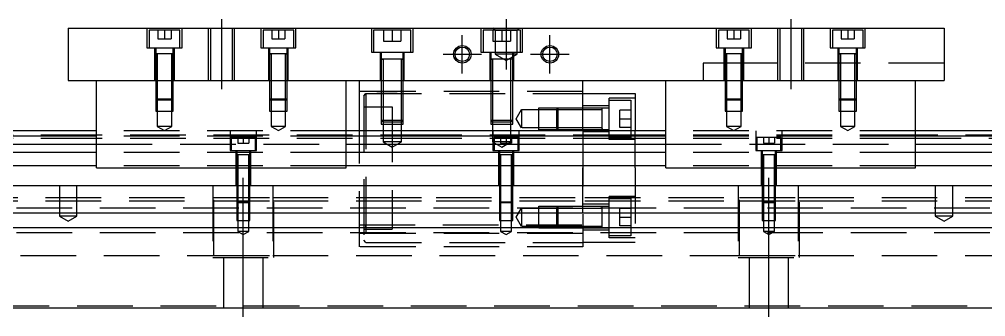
# Model space of a CAD drawing. Extents: x -12 to 853, y -278 to 102.
# Drawn here: x 208.9 to 429.5, y -239 to -171 of the extents above; entities that cross this region are included whole.
import ezdxf

# ---------------------------------------------------------------- set-up
doc = ezdxf.new("R2010")
doc.units = 0
doc.linetypes.add('CENTER', pattern=[50.8, 31.75, -6.35, 6.35, -6.35])
doc.linetypes.add('DASHED', pattern=[19.05, 12.7, -6.35])
doc.layers.get('0').update_dxf_attribs({"linetype": 'CONTINUOUS'})
doc.layers.add('CENTER', color=1, linetype='CENTER')

msp = doc.modelspace()

# ---------------------------------------------------------------- linework, layer by layer
at = {"color": 7, "linetype": 'CONTINUOUS'}
for p, q in [((220, -172.99), (420, -172.99)), ((220, -172.99), (220, -184.99)), ((420, -172.99), (420, -184.99)), ((292, -180.09), (291.499994, -180.09)), ((292.35, -180.09), (292, -180.09)), ((296, -180.09), (295.65, -180.09)), ((296.500006, -180.09), (296, -180.09)), ((220, -184.99), (420, -184.99)), ((226.5, -204.99), (226.5, -184.99)), ((283.5, -204.99), (283.5, -184.99)), ((286.5, -196.49), (286.5, -184.99)), ((337.5, -196.49), (337.5, -184.99)), ((356.5, -204.99), (356.5, -184.99)), ((413.5, -204.99), (413.5, -184.99)), ((337.5, -187.99), (349.5, -187.99)), ((349.5, -187.99), (349.5, -196.49)), ((226.5, -196.49), (0, -196.49)), ((226.5, -197.742272), (0, -197.742272)), ((356.5, -196.49), (283.5, -196.49)), ((356.5, -197.742272), (283.5, -197.742272)), ((640, -196.49), (413.5, -196.49)), ((640, -197.742272), (413.5, -197.742272)), ((0, -199.51668), (226.5, -199.51668)), ((283.5, -199.51668), (356.5, -199.51668)), ((413.5, -199.51668), (640, -199.51668)), ((226.5, -201.413076), (0, -201.413076)), ((356.5, -201.413076), (283.5, -201.413076)), ((640, -201.413076), (413.5, -201.413076)), ((226.5, -204.467372), (0, -204.467372)), ((226.5, -204.99), (283.5, -204.99)), ((356.5, -204.467372), (283.5, -204.467372)), ((356.5, -204.99), (413.5, -204.99)), ((640, -204.467372), (413.5, -204.467372)), ((0, -208.99), (640, -208.99)), ((640, -215.29), (0, -215.29)), ((640, -218.69), (0, -218.69)), ((0, -236.99), (640, -236.99))]:
    msp.add_line(p, q, dxfattribs=at)
at = {"color": 3, "linetype": 'DASHED'}
for p, q in [((238, -172.99), (238, -177.49)), ((245.5, -173.49), (238.5, -173.49)), ((238.5, -173.49), (238.5, -177.49)), ((240.5, -173.49), (240.5, -175.49)), ((242, -173.49), (242, -175.49)), ((243.5, -173.49), (243.5, -175.49)), ((245.5, -177.49), (245.5, -173.49)), ((246, -177.49), (246, -172.99)), ((252.000006, -172.99), (252.000006, -184.99)), ((252.5, -172.99), (252.5, -184.99)), ((257.5, -184.99), (257.5, -172.99)), ((257.999994, -184.99), (257.999994, -172.99)), ((264, -172.99), (264, -177.49)), ((271.5, -173.49), (264.5, -173.49)), ((264.5, -173.49), (264.5, -177.49)), ((266.5, -173.49), (266.5, -175.49)), ((268, -173.49), (268, -175.49)), ((269.5, -173.49), (269.5, -175.49)), ((271.5, -177.49), (271.5, -173.49)), ((272, -177.49), (272, -172.99)), ((289.25, -172.99), (289.25, -178.49)), ((290.5, -173.49), (289.75, -173.49)), ((289.75, -173.49), (289.75, -178.49)), ((297.5, -173.49), (290.5, -173.49)), ((292, -173.49), (292, -175.99)), ((294, -173.49), (294, -175.49)), ((296, -173.49), (296, -175.99)), ((298.25, -173.49), (297.5, -173.49)), ((298.25, -178.49), (298.25, -173.49)), ((298.75, -178.49), (298.75, -172.99)), ((314.25, -172.99), (314.25, -178.49)), ((323.25, -173.49), (314.75, -173.49)), ((314.75, -173.49), (314.75, -178.49)), ((317.5, -173.49), (317, -172.99)), ((317, -173.49), (317, -175.99)), ((317.5, -173.49), (317.5, -178.99)), ((317.5, -173.49), (322.5, -173.49)), ((319, -173.49), (319, -175.99)), ((320, -173.49), (320, -175.99)), ((321, -173.49), (321, -175.99)), ((322.5, -173.49), (323, -172.99)), ((322.5, -178.99), (322.5, -173.49)), ((323.25, -178.49), (323.25, -173.49)), ((323.75, -178.49), (323.75, -172.99)), ((368, -172.99), (368, -177.49)), ((375.5, -173.49), (368.5, -173.49)), ((368.5, -173.49), (368.5, -177.49)), ((370.5, -173.49), (370.5, -175.49)), ((372, -173.49), (372, -175.49)), ((373.5, -173.49), (373.5, -175.49)), ((375.5, -177.49), (375.5, -173.49)), ((376, -177.49), (376, -172.99)), ((382.000006, -172.99), (382.000006, -184.99)), ((382.5, -172.99), (382.5, -184.99)), ((387.5, -184.99), (387.5, -172.99)), ((387.999994, -184.99), (387.999994, -172.99)), ((394, -172.99), (394, -177.49)), ((401.5, -173.49), (394.5, -173.49)), ((394.5, -173.49), (394.5, -177.49)), ((396.5, -173.49), (396.5, -175.49)), ((398, -173.49), (398, -175.49)), ((399.5, -173.49), (399.5, -175.49)), ((401.5, -177.49), (401.5, -173.49)), ((402, -177.49), (402, -172.99)), ((240.5, -175.49), (242, -175.49)), ((242, -175.49), (243.5, -175.49)), ((266.5, -175.49), (268, -175.49)), ((268, -175.49), (269.5, -175.49)), ((292, -175.99), (294, -175.99)), ((294, -175.49), (294, -175.99)), ((294, -175.99), (296, -175.99)), ((317, -175.99), (319, -175.99)), ((319, -175.99), (321, -175.99)), ((370.5, -175.49), (372, -175.49)), ((372, -175.49), (373.5, -175.49)), ((396.5, -175.49), (398, -175.49)), ((398, -175.49), (399.5, -175.49)), ((238, -177.49), (246, -177.49)), ((239.75, -177.49), (239.75, -184.99)), ((240, -177.49), (240, -178.89)), ((244, -178.89), (244, -177.49)), ((244.25, -184.99), (244.25, -177.49)), ((264, -177.49), (272, -177.49)), ((265.75, -177.49), (265.75, -184.99)), ((266, -177.49), (266, -178.89)), ((270, -178.89), (270, -177.49)), ((270.25, -184.99), (270.25, -177.49)), ((289.25, -178.49), (298.75, -178.49)), ((291.25, -178.49), (291.25, -184.99)), ((291.5, -178.49), (291.5, -180.09)), ((296.5, -180.09), (296.5, -178.49)), ((296.75, -184.99), (296.75, -178.49)), ((314.25, -178.49), (323.75, -178.49)), ((316.25, -178.49), (316.25, -184.99)), ((316.5, -178.49), (316.5, -180.09)), ((321.5, -180.09), (321.5, -178.49)), ((321.75, -184.99), (321.75, -178.49)), ((368, -177.49), (376, -177.49)), ((369.75, -177.49), (369.75, -184.99)), ((370, -177.49), (370, -178.89)), ((374, -178.89), (374, -177.49)), ((374.25, -184.99), (374.25, -177.49)), ((394, -177.49), (402, -177.49)), ((395.75, -177.49), (395.75, -184.99)), ((396, -177.49), (396, -178.89)), ((400, -178.89), (400, -177.49)), ((400.25, -184.99), (400.25, -177.49)), ((240, -178.885), (240, -178.89)), ((240, -178.89), (240.216462, -178.89)), ((240.216708, -178.89), (240, -178.89)), ((240, -178.89), (240, -178.895)), ((240, -178.89), (240, -184.99)), ((243.783332, -178.89), (240.216708, -178.89)), ((240.35, -178.89), (240.35, -184.99)), ((243.65, -184.99), (243.65, -178.89)), ((244, -178.89), (243.783332, -178.89)), ((243.783538, -178.89), (244, -178.89)), ((244, -178.89), (244, -178.885)), ((244, -178.895), (244, -178.89)), ((244, -184.99), (244, -178.89)), ((266, -178.885), (266, -178.89)), ((266, -178.89), (266.216462, -178.89)), ((266.216708, -178.89), (266, -178.89)), ((266, -178.89), (266, -178.895)), ((266, -178.89), (266, -184.99)), ((269.783332, -178.89), (266.216708, -178.89)), ((266.35, -178.89), (266.35, -184.99)), ((269.65, -184.99), (269.65, -178.89)), ((270, -178.89), (269.783332, -178.89)), ((269.783538, -178.89), (270, -178.89)), ((270, -178.89), (270, -178.885)), ((270, -178.895), (270, -178.89)), ((270, -184.99), (270, -178.89)), ((291.5, -180.085), (291.5, -180.09)), ((291.5, -180.09), (291.757448, -180.09)), ((291.757468, -180.09), (291.5, -180.09)), ((291.5, -180.09), (291.5, -180.095)), ((291.5, -180.09), (291.5, -184.99)), ((291.999654, -180.09), (291.757468, -180.09)), ((291.9, -180.09), (291.9, -184.99)), ((292.349616, -180.09), (291.999654, -180.09)), ((295.650424, -180.09), (292.349616, -180.09)), ((296.000386, -180.09), (295.650424, -180.09)), ((296.242552, -180.09), (296.000386, -180.09)), ((296.1, -184.99), (296.1, -180.09)), ((296.5, -180.09), (296.242552, -180.09)), ((296.242602, -180.09), (296.5, -180.09)), ((296.5, -180.09), (296.5, -180.085)), ((296.5, -180.095), (296.5, -180.09)), ((296.5, -184.99), (296.5, -180.09)), ((316.5, -180.085), (316.5, -180.09)), ((316.5, -180.09), (316.757448, -180.09)), ((316.757468, -180.09), (316.5, -180.09)), ((316.5, -180.09), (316.5, -184.99)), ((316.5, -180.09), (316.5, -180.095)), ((321.242552, -180.09), (316.757468, -180.09)), ((316.9, -180.09), (316.9, -184.99)), ((322.5, -178.99), (317.5, -178.99)), ((317.5, -178.99), (320, -180.433376)), ((320, -180.433376), (322.5, -178.99)), ((320.242602, -180.09), (320.5, -180.09)), ((320.5, -180.09), (320.5, -180.085)), ((320.5, -180.095), (320.5, -180.09)), ((321.1, -184.99), (321.1, -180.09)), ((321.5, -180.09), (321.242552, -180.09)), ((321.5, -184.99), (321.5, -180.09)), ((370, -178.885), (370, -178.89)), ((370, -178.89), (370.216462, -178.89)), ((370.216708, -178.89), (370, -178.89)), ((370, -178.89), (370, -178.895)), ((370, -178.89), (370, -184.99)), ((373.783332, -178.89), (370.216708, -178.89)), ((370.35, -178.89), (370.35, -184.99)), ((373.65, -184.99), (373.65, -178.89)), ((374, -178.89), (373.783332, -178.89)), ((373.783538, -178.89), (374, -178.89)), ((374, -178.89), (374, -178.885)), ((374, -178.895), (374, -178.89)), ((374, -184.99), (374, -178.89)), ((396, -178.885), (396, -178.89)), ((396, -178.89), (396.216462, -178.89)), ((396.216708, -178.89), (396, -178.89)), ((396, -178.89), (396, -178.895)), ((396, -178.89), (396, -184.99)), ((399.783332, -178.89), (396.216708, -178.89)), ((396.35, -178.89), (396.35, -184.99)), ((399.65, -184.99), (399.65, -178.89)), ((400, -178.89), (399.783332, -178.89)), ((399.783538, -178.89), (400, -178.89)), ((400, -178.89), (400, -178.885)), ((400, -178.895), (400, -178.89)), ((400, -184.99), (400, -178.89)), ((375, -180.99), (365, -180.99)), ((365, -180.99), (365, -184.99)), ((420, -180.99), (375, -180.99)), ((240, -184.99), (240, -189.14)), ((240.000006, -184.99), (240.000006, -189.140006)), ((240.35, -184.99), (240.35, -189.49)), ((243.65, -189.49), (243.65, -184.99)), ((243.999994, -189.140006), (243.999994, -184.99)), ((244, -189.14), (244, -184.99)), ((266, -184.99), (266, -189.14)), ((266.000006, -184.99), (266.000006, -189.140006)), ((266.35, -184.99), (266.35, -189.49)), ((269.65, -189.49), (269.65, -184.99)), ((269.999994, -189.140006), (269.999994, -184.99)), ((270, -189.14), (270, -184.99)), ((291.5, -184.99), (291.5, -194.09)), ((291.500006, -184.99), (291.500002, -194.09)), ((291.9, -184.99), (291.9, -194.49)), ((296.1, -194.49), (296.1, -184.99)), ((296.499998, -194.09), (296.499994, -184.99)), ((296.5, -194.09), (296.5, -184.99)), ((316.5, -184.99), (316.5, -194.09)), ((316.500006, -184.99), (316.500002, -194.09)), ((316.9, -184.99), (316.9, -194.49)), ((321.1, -194.49), (321.1, -184.99)), ((321.499998, -194.09), (321.499994, -184.99)), ((321.5, -194.09), (321.5, -184.99)), ((370, -184.99), (370, -189.14)), ((370.000006, -184.99), (370.000002, -189.14)), ((370.35, -184.99), (370.35, -189.49)), ((373.65, -189.49), (373.65, -184.99)), ((373.999998, -189.14), (373.999994, -184.99)), ((374, -189.14), (374, -184.99)), ((396, -184.99), (396, -189.14)), ((396.000006, -184.99), (396.000002, -189.14)), ((396.35, -184.99), (396.35, -189.49)), ((399.65, -189.49), (399.65, -184.99)), ((399.999998, -189.14), (399.999994, -184.99)), ((400, -189.14), (400, -184.99)), ((337.5, -187.49), (286.5, -187.49)), ((240, -189.14), (244, -189.14)), ((240, -189.14), (240.35, -189.49)), ((240.000006, -189.140006), (240.000006, -191.99)), ((243.65, -189.49), (240.35, -189.49)), ((240.35, -189.49), (240.35, -191.99)), ((243.65, -189.49), (244, -189.14)), ((243.65, -191.99), (243.65, -189.49)), ((243.999994, -191.99), (243.999994, -189.140006)), ((266, -189.14), (270, -189.14)), ((266, -189.14), (266.35, -189.49)), ((266.000006, -189.140006), (266.000006, -191.99)), ((269.65, -189.49), (266.35, -189.49)), ((266.35, -189.49), (266.35, -191.99)), ((269.65, -189.49), (270, -189.14)), ((269.65, -191.99), (269.65, -189.49)), ((269.999994, -191.99), (269.999994, -189.140006)), ((287.5, -188.49), (288, -187.99)), ((287.5, -188.49), (287.5, -221.49)), ((288, -187.99), (337.5, -187.99)), ((288, -187.99), (288, -221.99)), ((290.9, -187.99), (290.5, -187.99)), ((295.1, -187.99), (290.9, -187.99)), ((337.5, -187.99), (349.5, -187.99)), ((343.5, -198.490001), (343.5, -188.990001)), ((349.5, -188.990001), (343.5, -188.990001)), ((343.5, -189.49), (348.5, -189.49)), ((348.5, -189.49), (348.5, -197.99)), ((370, -189.14), (374, -189.14)), ((370, -189.14), (370.35, -189.49)), ((370.000002, -189.14), (370.000006, -191.99)), ((373.65, -189.49), (370.35, -189.49)), ((370.35, -189.49), (370.35, -191.99)), ((373.65, -189.49), (374, -189.14)), ((373.65, -191.99), (373.65, -189.49)), ((373.999994, -191.99), (373.999998, -189.14)), ((396, -189.14), (400, -189.14)), ((396, -189.14), (396.35, -189.49)), ((396.000002, -189.14), (396.000006, -191.99)), ((399.65, -189.49), (396.35, -189.49)), ((396.35, -189.49), (396.35, -191.99)), ((399.65, -189.49), (400, -189.14)), ((399.65, -191.99), (399.65, -189.49)), ((399.999994, -191.99), (399.999998, -189.14)), ((287.5, -190.99), (294, -190.99)), ((294, -190.99), (294, -218.99)), ((322.287565, -193.74), (323.500001, -191.64)), ((323.500001, -191.64), (323.500001, -195.84)), ((323.500001, -191.64), (329.4, -191.64)), ((327.5, -196.239995), (327.5, -191.240004)), ((327.5, -191.240004), (332.4, -191.240004)), ((329.4, -191.64), (332, -191.64)), ((331.499979, -191.64), (331.899979, -191.24)), ((331.499979, -191.64), (331.499979, -195.84)), ((331.899979, -196.24), (331.899979, -191.24)), ((332, -191.64), (341.9, -191.640001)), ((332.4, -191.240004), (343.5, -191.240004)), ((343.5, -190.740001), (337.5, -190.740001)), ((341.9, -196.24), (341.9, -191.24)), ((346, -195.74), (346, -191.74)), ((348.5, -191.74), (346, -191.74)), ((240.000006, -191.99), (243.999994, -191.99)), ((240.35, -191.99), (240.35, -195.49)), ((243.65, -195.49), (243.65, -191.99)), ((266.000006, -191.99), (269.999994, -191.99)), ((266.35, -191.99), (266.35, -195.49)), ((269.65, -195.49), (269.65, -191.99)), ((291.5, -194.09), (296.5, -194.09)), ((291.5, -194.09), (291.9, -194.49)), ((291.500002, -194.09), (291.500006, -194.99)), ((296.1, -194.49), (296.5, -194.09)), ((296.499994, -194.99), (296.499998, -194.09)), ((316.5, -194.09), (321.5, -194.09)), ((316.5, -194.09), (316.9, -194.49)), ((316.500002, -194.09), (316.500006, -194.99)), ((321.1, -194.49), (321.5, -194.09)), ((321.499994, -194.99), (321.499998, -194.09)), ((323.500001, -195.84), (322.287565, -193.74)), ((346, -193.74), (348.5, -193.74)), ((370.000006, -191.99), (373.999994, -191.99)), ((370.35, -191.99), (370.35, -195.49)), ((373.65, -195.49), (373.65, -191.99)), ((396.000006, -191.99), (399.999994, -191.99)), ((396.35, -191.99), (396.35, -195.49)), ((399.65, -195.49), (399.65, -191.99)), ((243.65, -195.49), (240.35, -195.49)), ((240.35, -195.49), (242, -196.442628)), ((242, -196.442628), (243.65, -195.49)), ((269.65, -195.49), (266.35, -195.49)), ((266.35, -195.49), (268, -196.442628)), ((268, -196.442628), (269.65, -195.49)), ((291.500006, -194.99), (296.499994, -194.99)), ((296.1, -194.49), (291.9, -194.49)), ((291.9, -194.49), (291.9, -194.99)), ((291.9, -194.99), (291.9, -198.99)), ((296.1, -194.99), (296.1, -194.49)), ((296.1, -198.99), (296.1, -194.99)), ((316.500006, -194.99), (321.499994, -194.99)), ((321.1, -194.49), (316.9, -194.49)), ((316.9, -194.49), (316.9, -194.99)), ((316.9, -194.99), (316.9, -198.99)), ((321.1, -194.99), (321.1, -194.49)), ((321.1, -198.99), (321.1, -194.99)), ((329.4, -195.84), (323.66115, -195.84)), ((332.4, -196.239994), (327.5, -196.239994)), ((332, -195.84), (329.4, -195.84)), ((331.899979, -196.24), (331.499979, -195.84)), ((341.9, -195.84), (332, -195.84)), ((343.5, -196.239994), (332.4, -196.239994)), ((341.9, -195.982602), (341.9, -196.24)), ((348.5, -195.74), (346, -195.74)), ((373.65, -195.49), (370.35, -195.49)), ((370.35, -195.49), (372, -196.442628)), ((372, -196.442628), (373.65, -195.49)), ((399.65, -195.49), (396.35, -195.49)), ((396.35, -195.49), (398, -196.442628)), ((398, -196.442628), (399.65, -195.49)), ((226.5, -197.49), (40.5, -197.49)), ((226.5, -198.24), (82.75, -198.24)), ((283.5, -196.49), (226.5, -196.49)), ((304, -197.49), (226.5, -197.49)), ((283.5, -197.742272), (226.5, -197.742272)), ((304, -198.24), (226.5, -198.24)), ((257, -196.49), (257, -200.99)), ((262.75, -197.99), (257.25, -197.99)), ((257.25, -197.99), (257.25, -200.99)), ((258.75, -197.99), (258.75, -199.29)), ((260, -197.99), (260, -199.29)), ((261.25, -197.99), (261.25, -199.29)), ((262.75, -200.99), (262.75, -197.99)), ((263, -200.99), (263, -196.49)), ((286.5, -222.99), (286.5, -196.49)), ((348, -197.49), (304, -197.49)), ((348, -198.24), (304, -198.24)), ((317, -196.49), (317, -200.99)), ((322.75, -197.99), (317.25, -197.99)), ((317.25, -197.99), (317.25, -200.99)), ((318.75, -197.99), (318.75, -199.29)), ((320, -197.99), (320, -199.29)), ((321.25, -197.99), (321.25, -199.29)), ((322.75, -200.99), (322.75, -197.99)), ((323, -200.99), (323, -196.49)), ((337.5, -196.49), (337.5, -221.99)), ((343.5, -196.740001), (337.5, -196.740001)), ((348.5, -197.99), (343.5, -197.99)), ((349.5, -198.490001), (343.5, -198.490001)), ((413.5, -197.49), (348, -197.49)), ((413.5, -198.24), (348, -198.24)), ((349.5, -204.99), (349.5, -196.49)), ((413.5, -196.49), (356.5, -196.49)), ((413.5, -197.742272), (356.5, -197.742272)), ((377, -196.49), (377, -200.99)), ((382.75, -197.99), (377.25, -197.99)), ((377.25, -197.99), (377.25, -200.99)), ((378.75, -197.99), (378.75, -199.29)), ((380, -197.99), (380, -199.29)), ((381.25, -197.99), (381.25, -199.29)), ((382.75, -200.99), (382.75, -197.99)), ((383, -200.99), (383, -196.49)), ((590, -197.49), (413.5, -197.49)), ((557.25, -198.24), (413.5, -198.24)), ((226.5, -199.51668), (283.5, -199.51668)), ((258.75, -199.29), (260, -199.29)), ((260, -199.29), (261.25, -199.29)), ((296.1, -198.99), (291.9, -198.99)), ((291.9, -198.99), (294, -200.202436)), ((294, -200.202436), (296.1, -198.99)), ((321.1, -198.99), (316.9, -198.99)), ((316.9, -198.99), (319, -200.202436)), ((318.75, -199.29), (320, -199.29)), ((319, -200.202436), (321.1, -198.99)), ((320, -199.29), (321.25, -199.29)), ((356.5, -199.51668), (413.5, -199.51668)), ((378.75, -199.29), (380, -199.29)), ((380, -199.29), (381.25, -199.29)), ((283.5, -201.413076), (226.5, -201.413076)), ((257, -200.99), (263, -200.99)), ((258.25, -200.99), (258.25, -208.99)), ((258.5, -200.99), (258.5, -201.99)), ((258.5, -201.985), (258.5, -201.99)), ((258.624678, -201.99), (258.5, -201.99)), ((258.5, -201.99), (258.5, -208.99)), ((258.5, -201.99), (258.5, -201.995)), ((259.998804, -201.99), (258.624678, -201.99)), ((258.75, -201.99), (258.75, -208.99)), ((261.37533, -201.99), (259.998804, -201.99)), ((261.25, -208.99), (261.25, -201.99)), ((261.5, -201.99), (261.37533, -201.99)), ((261.5, -201.99), (261.5, -200.99)), ((261.5, -201.99), (261.5, -201.985)), ((261.5, -208.99), (261.5, -201.99)), ((261.5, -201.995), (261.5, -201.99)), ((261.75, -208.99), (261.75, -200.99)), ((317, -200.99), (323, -200.99)), ((318.25, -200.99), (318.25, -208.99)), ((318.5, -200.99), (318.5, -201.99)), ((318.5, -201.985), (318.5, -201.99)), ((318.624678, -201.99), (318.5, -201.99)), ((318.5, -201.99), (318.5, -208.99)), ((318.5, -201.99), (318.5, -201.995)), ((319.998804, -201.99), (318.624678, -201.99)), ((318.75, -201.99), (318.75, -208.99)), ((321.37533, -201.99), (319.998804, -201.99)), ((321.25, -208.99), (321.25, -201.99)), ((321.5, -201.99), (321.37533, -201.99)), ((321.5, -201.99), (321.5, -200.99)), ((321.5, -201.99), (321.5, -201.985)), ((321.5, -208.99), (321.5, -201.99)), ((321.5, -201.995), (321.5, -201.99)), ((321.75, -208.99), (321.75, -200.99)), ((413.5, -201.413076), (356.5, -201.413076)), ((377, -200.99), (383, -200.99)), ((378.25, -200.99), (378.25, -208.99)), ((378.5, -200.99), (378.5, -201.99)), ((378.5, -201.985), (378.5, -201.99)), ((378.624678, -201.99), (378.5, -201.99)), ((378.5, -201.99), (378.5, -208.99)), ((378.5, -201.99), (378.5, -201.995)), ((379.998804, -201.99), (378.624678, -201.99)), ((378.75, -201.99), (378.75, -208.99)), ((381.37533, -201.99), (379.998804, -201.99)), ((381.25, -208.99), (381.25, -201.99)), ((381.5, -201.99), (381.37533, -201.99)), ((381.5, -201.99), (381.5, -200.99)), ((381.5, -201.99), (381.5, -201.985)), ((381.5, -208.99), (381.5, -201.99)), ((381.5, -201.995), (381.5, -201.99)), ((381.75, -208.99), (381.75, -200.99)), ((283.5, -204.467372), (226.5, -204.467372)), ((337.5, -208.99), (337.5, -204.99)), ((349.5, -204.99), (349.5, -221.99)), ((413.5, -204.467372), (356.5, -204.467372)), ((218, -208.99), (218, -215.99)), ((222, -215.99), (222, -208.99)), ((253, -208.99), (253, -225.49)), ((253.291796, -224.99), (253.291796, -208.99)), ((258.5, -208.99), (258.5, -212.74)), ((258.500006, -208.99), (258.500002, -212.74)), ((258.75, -208.99), (258.75, -212.99)), ((261.25, -212.99), (261.25, -208.99)), ((261.499998, -212.74), (261.499994, -208.99)), ((261.5, -212.74), (261.5, -208.99)), ((266.708204, -208.99), (266.708204, -224.99)), ((267, -225.49), (267, -208.99)), ((318.5, -208.99), (318.5, -212.74)), ((318.500006, -208.99), (318.500002, -212.74)), ((318.75, -208.99), (318.75, -212.99)), ((321.25, -212.99), (321.25, -208.99)), ((321.499998, -212.74), (321.499994, -208.99)), ((321.5, -212.74), (321.5, -208.99)), ((337.5, -215.29), (337.5, -208.99)), ((373, -208.99), (373, -225.49)), ((373.291796, -224.99), (373.291796, -208.99)), ((378.5, -208.99), (378.5, -212.74)), ((378.500006, -208.99), (378.500002, -212.74)), ((378.75, -208.99), (378.75, -212.99)), ((381.25, -212.99), (381.25, -208.99)), ((381.499998, -212.74), (381.499994, -208.99)), ((381.5, -212.74), (381.5, -208.99)), ((386.708204, -208.99), (386.708204, -224.99)), ((387, -225.49), (387, -208.99)), ((418, -208.99), (418, -215.99)), ((422, -215.99), (422, -208.99)), ((81.5, -211.74), (253.291796, -211.74)), ((253.291796, -211.74), (266.708204, -211.74)), ((266.708204, -211.74), (288, -211.74)), ((288, -211.74), (304, -211.74)), ((304, -211.74), (338, -211.74)), ((338, -211.74), (373.291796, -211.74)), ((343.5, -220.990001), (343.5, -211.490001)), ((349.5, -211.490001), (343.5, -211.490001)), ((373.291796, -211.74), (386.708204, -211.74)), ((386.708204, -211.74), (558.5, -211.74)), ((81.5, -212.49), (253.291796, -212.49)), ((253.291796, -212.49), (266.708204, -212.49)), ((258.5, -212.74), (261.5, -212.74)), ((258.5, -212.74), (258.75, -212.99)), ((258.500002, -212.74), (258.500006, -215.29)), ((261.25, -212.99), (258.75, -212.99)), ((258.75, -212.99), (258.75, -216.99)), ((261.25, -212.99), (261.5, -212.74)), ((261.25, -216.99), (261.25, -212.99)), ((261.499994, -215.29), (261.499998, -212.74)), ((266.708204, -212.49), (288, -212.49)), ((288, -212.49), (304, -212.49)), ((304, -212.489994), (338, -212.489994)), ((304, -212.49), (338, -212.49)), ((318.5, -212.74), (321.5, -212.74)), ((318.5, -212.74), (318.75, -212.99)), ((318.500002, -212.74), (318.500006, -215.29)), ((321.25, -212.99), (318.75, -212.99)), ((318.75, -212.99), (318.75, -216.99)), ((321.25, -212.99), (321.5, -212.74)), ((321.25, -216.99), (321.25, -212.99)), ((321.499994, -215.29), (321.499998, -212.74)), ((327.5, -218.739995), (327.5, -213.740004)), ((327.5, -213.740004), (332.4, -213.740004)), ((331.499979, -214.14), (331.899979, -213.74)), ((331.899979, -218.74), (331.899979, -213.74)), ((332.4, -213.740004), (343.5, -213.740004)), ((343.5, -213.240001), (337.5, -213.240001)), ((338, -212.49), (373.291796, -212.49)), ((341.9, -218.74), (341.9, -213.74)), ((343.5, -211.99), (348.5, -211.99)), ((348.5, -211.99), (348.5, -220.49)), ((373.291796, -212.49), (386.708204, -212.49)), ((378.5, -212.74), (381.5, -212.74)), ((378.5, -212.74), (378.75, -212.99)), ((378.500002, -212.74), (378.500006, -215.29)), ((381.25, -212.99), (378.75, -212.99)), ((378.75, -212.99), (378.75, -216.99)), ((381.25, -212.99), (381.5, -212.74)), ((381.25, -216.99), (381.25, -212.99)), ((381.499994, -215.29), (381.499998, -212.74)), ((386.708204, -212.49), (558.5, -212.49)), ((640, -214.14), (0, -214.14)), ((222, -215.99), (218, -215.99)), ((218, -215.99), (220, -217.1447)), ((220, -217.1447), (222, -215.99)), ((258.500006, -215.29), (258.500006, -216.99)), ((261.499994, -216.99), (261.499994, -215.29)), ((318.500006, -215.29), (318.500006, -216.99)), ((321.499994, -216.99), (321.499994, -215.29)), ((322.287565, -216.24), (323.500001, -214.14)), ((323.500001, -214.14), (323.500001, -218.34)), ((323.500001, -214.14), (329.4, -214.14)), ((329.4, -214.14), (332, -214.14)), ((331.499979, -214.14), (331.499979, -218.34)), ((332, -214.14), (341.9, -214.140001)), ((346, -218.24), (346, -214.24)), ((348.5, -214.24), (346, -214.24)), ((348.500006, -215.29), (348.500006, -216.99)), ((348.500006, -215.29), (348.500006, -216.99)), ((378.500006, -215.29), (378.500006, -216.99)), ((381.499994, -216.99), (381.499994, -215.29)), ((422, -215.99), (418, -215.99)), ((418, -215.99), (420, -217.1447)), ((420, -217.1447), (422, -215.99)), ((258.500006, -216.99), (261.499994, -216.99)), ((258.75, -216.99), (258.75, -219.49)), ((261.25, -219.49), (261.25, -216.99)), ((286.5, -217.99), (337.5, -217.99)), ((288, -218.69), (288, -217.99)), ((288, -218.69), (288, -217.99)), ((318.500006, -216.99), (321.499994, -216.99)), ((318.75, -216.99), (318.75, -219.49)), ((321.25, -219.49), (321.25, -216.99)), ((323.500001, -218.34), (322.287565, -216.24)), ((329.4, -218.34), (323.66115, -218.34)), ((332, -218.34), (329.4, -218.34)), ((331.899979, -218.74), (331.499979, -218.34)), ((341.9, -218.34), (332, -218.34)), ((346, -216.24), (348.5, -216.24)), ((348.5, -218.24), (346, -218.24)), ((378.500006, -216.99), (381.499994, -216.99)), ((378.75, -216.99), (378.75, -219.49)), ((381.25, -219.49), (381.25, -216.99)), ((640, -219.84), (0, -219.84)), ((261.25, -219.49), (258.75, -219.49)), ((258.75, -219.49), (260, -220.211688)), ((260, -220.211688), (261.25, -219.49)), ((337.5, -219.998332), (286.5, -219.998332)), ((287.5, -218.99), (294, -218.99)), ((321.25, -219.49), (318.75, -219.49)), ((318.75, -219.49), (320, -220.211688)), ((320, -220.211688), (321.25, -219.49)), ((332.4, -218.739994), (327.5, -218.739994)), ((343.5, -218.739994), (332.4, -218.739994)), ((337.5, -218.69), (337.5, -222.99)), ((343.5, -219.240001), (337.5, -219.240001)), ((341.9, -218.482602), (341.9, -218.74)), ((348.5, -220.49), (343.5, -220.49)), ((381.25, -219.49), (378.75, -219.49)), ((378.75, -219.49), (380, -220.211688)), ((380, -220.211688), (381.25, -219.49)), ((288, -221.99), (287.5, -221.49)), ((288, -221.99), (337.5, -221.99)), ((349.5, -221.99), (337.5, -221.99)), ((349.5, -220.990001), (343.5, -220.990001)), ((56.708204, -224.99), (253.291796, -224.99)), ((253.291796, -224.99), (266.708204, -224.99)), ((253.291796, -224.99), (266.708204, -224.99)), ((266.708204, -224.99), (373.291796, -224.99)), ((337.5, -222.99), (286.5, -222.99)), ((373.291796, -224.99), (386.708204, -224.99)), ((373.291796, -224.99), (386.708204, -224.99)), ((386.708204, -224.99), (583.291796, -224.99)), ((253, -225.49), (267, -225.49)), ((255.5, -225.49), (255.5, -236.99)), ((264.5, -236.99), (264.5, -225.49)), ((373, -225.49), (387, -225.49)), ((375.5, -225.49), (375.5, -236.99)), ((384.5, -236.99), (384.5, -225.49)), ((12.499994, -236.49), (640, -236.49))]:
    msp.add_line(p, q, dxfattribs=at)
at = {"color": 3, "linetype": 'CONTINUOUS'}
for centre in [(310, -178.99), (330, -178.99)]:
    msp.add_circle(centre, 2, dxfattribs=at)
at = {"color": 7, "linetype": 'CONTINUOUS'}
for centre in [(310, -178.99), (330, -178.99)]:
    msp.add_circle(centre, 1.65, dxfattribs=at)
at = {"layer": 'CENTER', "color": 1, "linetype": 'CENTER'}
for p, q in [((255, -170.99), (255, -186.99)), ((320, -170.99), (320, -182.433376)), ((385, -170.99), (385, -186.99)), ((310, -183.39), (310, -174.59)), ((330, -183.39), (330, -174.59)), ((305.6, -178.99), (314.4, -178.99)), ((325.6, -178.99), (334.4, -178.99)), ((260, -238.99), (260, -206.99)), ((380, -238.99), (380, -206.99))]:
    msp.add_line(p, q, dxfattribs=at)

doc.saveas('drawing.dxf')
